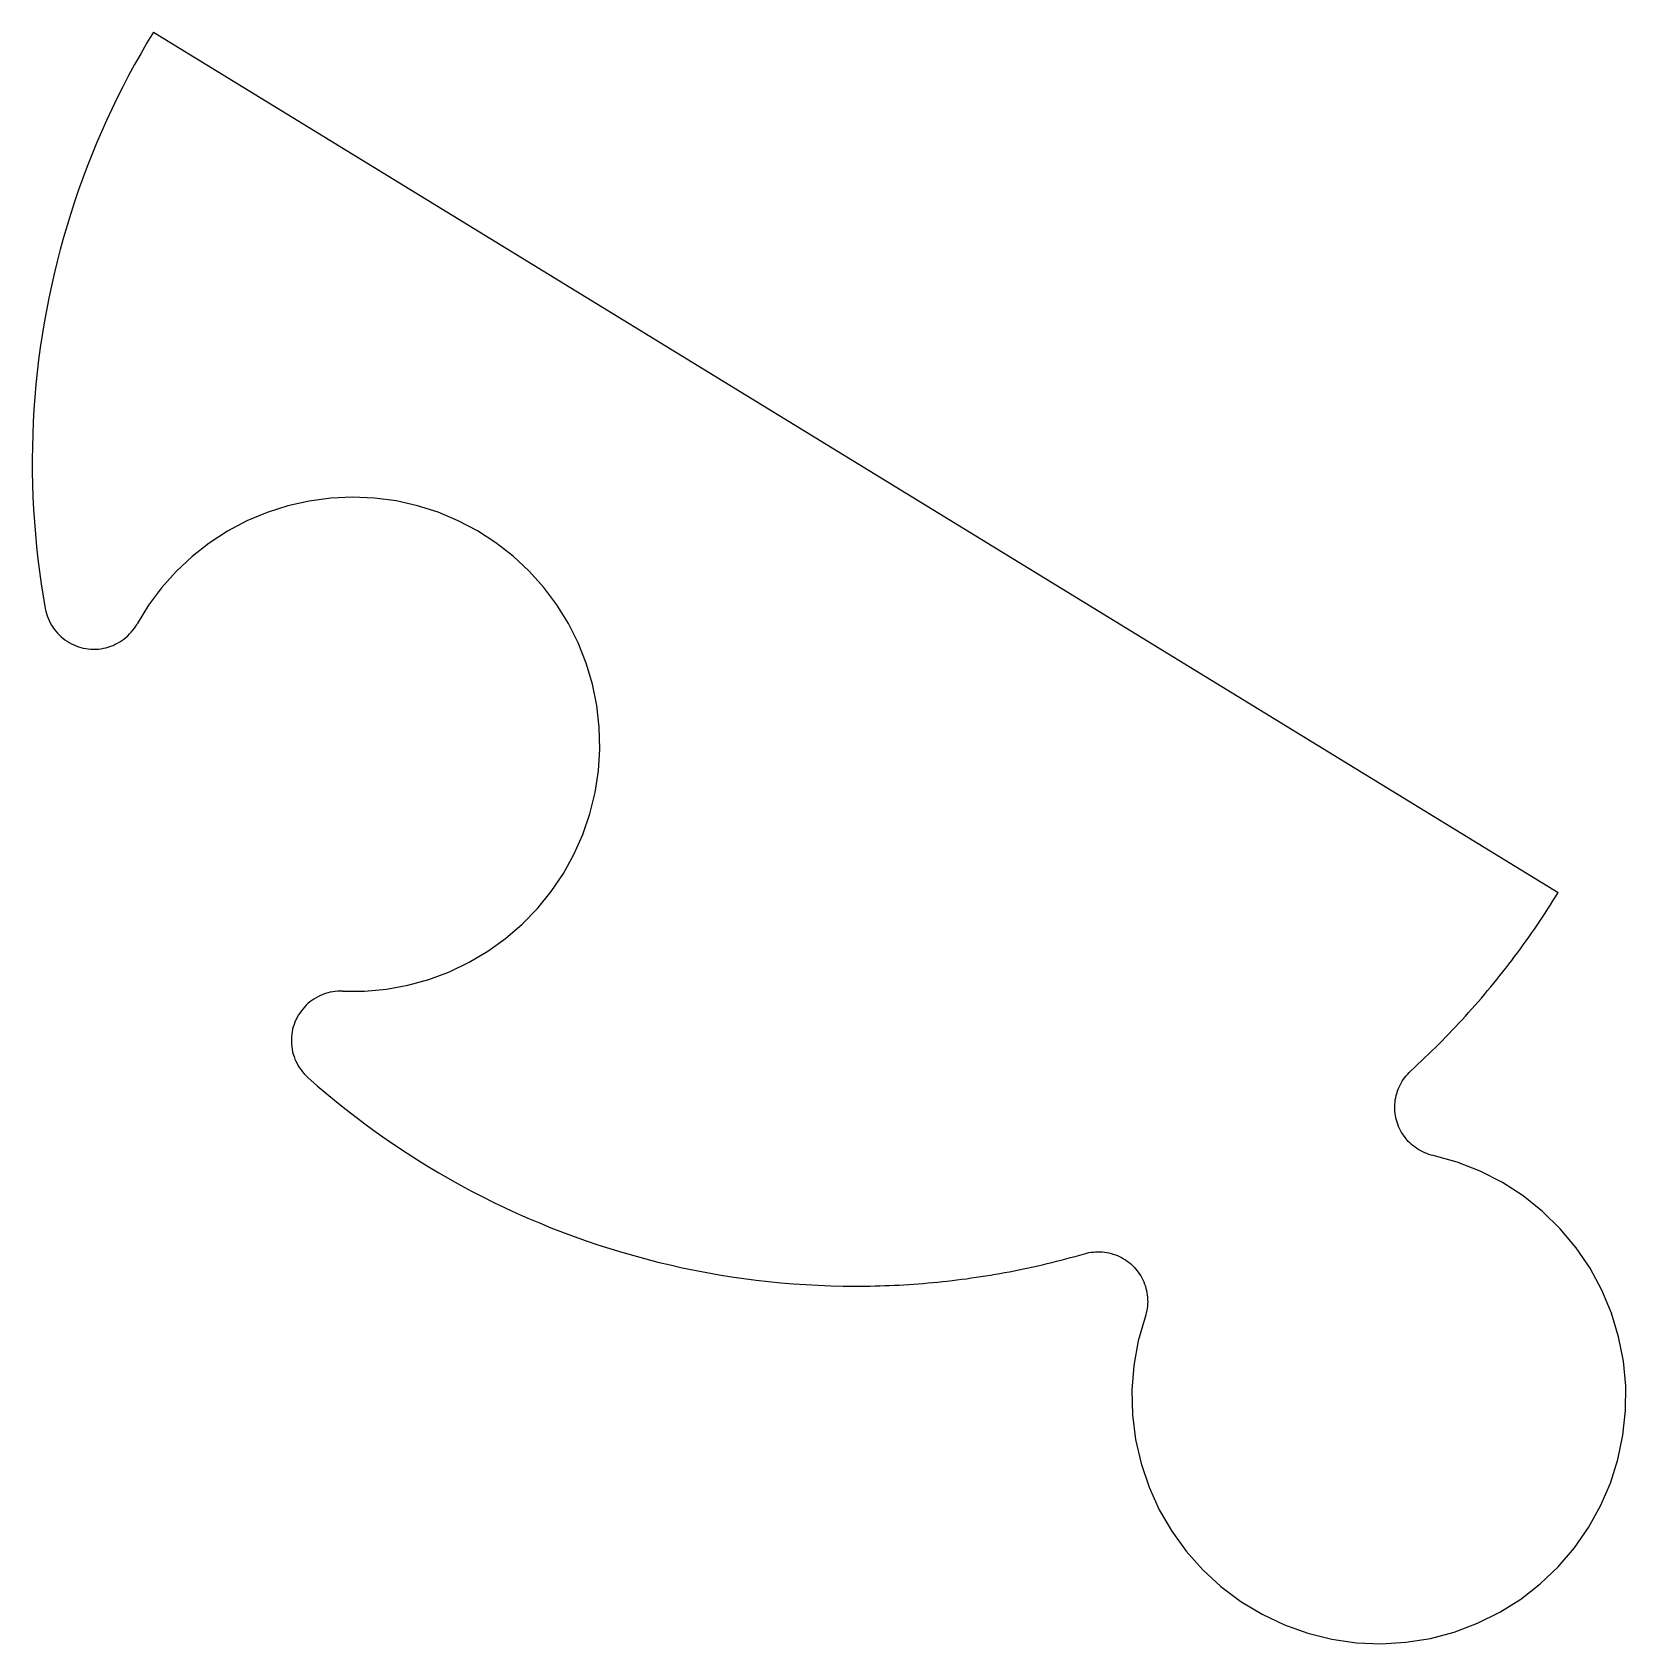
# Model space of a CAD drawing. Header units: metres. Extents: x 0.399 to 1.367, y 0.232 to 1.211.
import ezdxf

# ---------------------------------------------------------------- set-up
doc = ezdxf.new("R2010")
doc.units = ezdxf.units.M

msp = doc.modelspace()

# ---------------------------------------------------------------- linework, layer by layer
at = {"layer": 'Polygon'}
for p, q in [((0.46867, 1.20411), (0.46486, 1.19756)), ((0.47258, 1.21061), (0.46867, 1.20411)), ((0.47258, 1.21061), (1.32538, 0.68837)), ((0.46486, 1.19756), (0.46115, 1.19095)), ((0.45753, 1.18428), (0.45403, 1.17756)), ((0.46115, 1.19095), (0.45753, 1.18428)), ((0.45403, 1.17756), (0.45062, 1.17079)), ((0.45062, 1.17079), (0.44731, 1.16396)), ((0.44411, 1.15709), (0.44102, 1.15017)), ((0.44731, 1.16396), (0.44411, 1.15709)), ((0.44102, 1.15017), (0.43803, 1.1432)), ((0.43515, 1.13619), (0.43237, 1.12914)), ((0.43803, 1.1432), (0.43515, 1.13619)), ((0.43237, 1.12914), (0.4297, 1.12204)), ((0.4297, 1.12204), (0.42714, 1.11491)), ((0.42468, 1.10773), (0.42234, 1.10052)), ((0.42714, 1.11491), (0.42468, 1.10773)), ((0.42234, 1.10052), (0.4201, 1.09328)), ((0.41798, 1.086), (0.41596, 1.07869)), ((0.4201, 1.09328), (0.41798, 1.086)), ((0.41596, 1.07869), (0.41406, 1.07136)), ((0.41406, 1.07136), (0.41227, 1.06399)), ((0.41059, 1.0566), (0.40902, 1.04918)), ((0.41227, 1.06399), (0.41059, 1.0566)), ((0.40902, 1.04918), (0.40756, 1.04174)), ((0.40756, 1.04174), (0.40622, 1.03428)), ((0.40622, 1.03428), (0.40499, 1.0268)), ((0.40388, 1.0193), (0.40287, 1.01178)), ((0.40499, 1.0268), (0.40388, 1.0193)), ((0.40287, 1.01178), (0.40199, 1.00425)), ((0.40199, 1.00425), (0.40121, 0.99671)), ((0.40056, 0.98916), (0.40001, 0.9816)), ((0.40121, 0.99671), (0.40056, 0.98916)), ((0.40001, 0.9816), (0.39958, 0.97403)), ((0.39958, 0.97403), (0.39927, 0.96645)), ((0.39907, 0.95887), (0.39898, 0.95129)), ((0.39927, 0.96645), (0.39907, 0.95887)), ((0.39898, 0.95129), (0.39901, 0.94371)), ((0.39901, 0.94371), (0.39916, 0.93613)), ((0.39916, 0.93613), (0.39942, 0.92856)), ((0.39942, 0.92856), (0.39979, 0.92098)), ((0.39979, 0.92098), (0.40028, 0.91342)), ((0.55417, 0.92314), (0.54155, 0.91909)), ((0.56711, 0.92606), (0.55417, 0.92314)), ((0.58025, 0.92783), (0.56711, 0.92606)), ((0.59349, 0.92842), (0.58025, 0.92783)), ((0.60674, 0.92785), (0.59349, 0.92842)), ((0.61988, 0.92611), (0.60674, 0.92785)), ((0.63282, 0.92321), (0.61988, 0.92611)), ((0.64546, 0.91919), (0.63282, 0.92321)), ((0.40028, 0.91342), (0.40089, 0.90586)), ((0.52933, 0.91394), (0.51761, 0.90774)), ((0.54155, 0.91909), (0.52933, 0.91394)), ((0.65768, 0.91406), (0.64546, 0.91919)), ((0.66941, 0.90788), (0.65768, 0.91406)), ((0.40089, 0.90586), (0.40161, 0.89831)), ((0.50649, 0.90052), (0.49605, 0.89235)), ((0.51761, 0.90774), (0.50649, 0.90052)), ((0.68055, 0.90068), (0.66941, 0.90788)), ((0.691, 0.89253), (0.68055, 0.90068)), ((0.40161, 0.89831), (0.40244, 0.89078)), ((0.40244, 0.89078), (0.40339, 0.88326)), ((0.49605, 0.89235), (0.48637, 0.88328)), ((0.7007, 0.88348), (0.691, 0.89253)), ((0.40339, 0.88326), (0.40445, 0.87575)), ((0.48637, 0.88328), (0.47753, 0.8734)), ((0.70956, 0.87362), (0.7007, 0.88348)), ((0.40445, 0.87575), (0.40562, 0.86826)), ((0.47753, 0.8734), (0.4696, 0.86278)), ((0.71751, 0.86301), (0.70956, 0.87362)), ((0.40562, 0.86826), (0.40691, 0.86079)), ((0.4696, 0.86278), (0.46263, 0.8515)), ((0.7245, 0.85174), (0.71751, 0.86301)), ((0.40691, 0.86079), (0.40722, 0.85929)), ((0.40722, 0.85929), (0.40761, 0.8578)), ((0.40761, 0.8578), (0.40807, 0.85634)), ((0.40807, 0.85634), (0.40861, 0.8549)), ((0.40861, 0.8549), (0.40922, 0.85349)), ((0.40922, 0.85349), (0.4099, 0.85212)), ((0.4099, 0.85212), (0.41065, 0.85078)), ((0.46185, 0.85018), (0.46263, 0.8515)), ((0.73046, 0.8399), (0.7245, 0.85174)), ((0.41065, 0.85078), (0.41146, 0.84948)), ((0.41146, 0.84948), (0.41235, 0.84823)), ((0.41235, 0.84823), (0.41329, 0.84702)), ((0.41329, 0.84702), (0.4143, 0.84586)), ((0.4143, 0.84586), (0.41536, 0.84476)), ((0.41536, 0.84476), (0.41648, 0.84371)), ((0.41648, 0.84371), (0.41765, 0.84272)), ((0.41765, 0.84272), (0.41887, 0.84179)), ((0.41887, 0.84179), (0.42014, 0.84092)), ((0.45213, 0.84054), (0.45342, 0.84138)), ((0.45342, 0.84138), (0.45466, 0.84228)), ((0.45466, 0.84228), (0.45585, 0.84324)), ((0.45585, 0.84324), (0.457, 0.84427)), ((0.457, 0.84427), (0.45809, 0.84535)), ((0.45809, 0.84535), (0.45912, 0.84648)), ((0.45912, 0.84648), (0.46009, 0.84766)), ((0.46009, 0.84766), (0.46101, 0.8489)), ((0.46101, 0.8489), (0.46185, 0.85018)), ((0.42014, 0.84092), (0.42145, 0.84012)), ((0.42145, 0.84012), (0.42279, 0.83939)), ((0.42279, 0.83939), (0.42418, 0.83873)), ((0.42418, 0.83873), (0.42559, 0.83814)), ((0.42559, 0.83814), (0.42704, 0.83762)), ((0.42704, 0.83762), (0.4285, 0.83718)), ((0.4285, 0.83718), (0.42999, 0.83681)), ((0.42999, 0.83681), (0.4315, 0.83652)), ((0.4315, 0.83652), (0.43302, 0.83631)), ((0.43302, 0.83631), (0.43455, 0.83617)), ((0.43455, 0.83617), (0.43608, 0.83611)), ((0.43608, 0.83611), (0.43761, 0.83613)), ((0.43761, 0.83613), (0.43914, 0.83623)), ((0.43914, 0.83623), (0.44067, 0.83641)), ((0.44067, 0.83641), (0.44218, 0.83667)), ((0.44218, 0.83667), (0.44368, 0.837)), ((0.44368, 0.837), (0.44516, 0.83741)), ((0.44516, 0.83741), (0.44661, 0.83789)), ((0.44661, 0.83789), (0.44804, 0.83845)), ((0.44804, 0.83845), (0.44944, 0.83908)), ((0.44944, 0.83908), (0.4508, 0.83978)), ((0.4508, 0.83978), (0.45213, 0.84054)), ((0.73535, 0.82757), (0.73046, 0.8399)), ((0.73914, 0.81487), (0.73535, 0.82757)), ((0.74179, 0.80188), (0.73914, 0.81487)), ((0.74328, 0.7887), (0.74179, 0.80188)), ((0.7436, 0.77545), (0.74328, 0.7887)), ((0.74275, 0.76221), (0.7436, 0.77545)), ((0.74074, 0.74911), (0.74275, 0.76221)), ((0.73758, 0.73623), (0.74074, 0.74911)), ((0.73329, 0.72369), (0.73758, 0.73623)), ((0.72791, 0.71157), (0.73329, 0.72369)), ((0.72148, 0.69997), (0.72791, 0.71157)), ((0.71405, 0.68899), (0.72148, 0.69997)), ((0.70568, 0.6787), (0.71405, 0.68899)), ((1.32229, 0.68339), (1.32384, 0.68588)), ((1.32384, 0.68588), (1.32538, 0.68837)), ((0.69644, 0.6692), (0.70568, 0.6787)), ((1.31593, 0.67353), (1.31754, 0.67598)), ((1.31754, 0.67598), (1.31914, 0.67844)), ((1.31914, 0.67844), (1.32072, 0.68091)), ((1.32072, 0.68091), (1.32229, 0.68339)), ((0.68639, 0.66055), (0.69644, 0.6692)), ((1.30934, 0.66382), (1.31101, 0.66623)), ((1.31101, 0.66623), (1.31266, 0.66866)), ((1.31266, 0.66866), (1.3143, 0.67109)), ((1.3143, 0.67109), (1.31593, 0.67353)), ((0.67562, 0.65282), (0.68639, 0.66055)), ((1.30252, 0.65427), (1.30425, 0.65665)), ((1.30425, 0.65665), (1.30596, 0.65903)), ((1.30596, 0.65903), (1.30766, 0.66142)), ((1.30766, 0.66142), (1.30934, 0.66382)), ((0.65225, 0.64035), (0.66421, 0.64607)), ((0.66421, 0.64607), (0.67562, 0.65282)), ((1.29549, 0.64489), (1.29727, 0.64722)), ((1.29727, 0.64722), (1.29903, 0.64956)), ((1.29903, 0.64956), (1.30078, 0.65191)), ((1.30078, 0.65191), (1.30252, 0.65427)), ((0.63982, 0.63571), (0.65225, 0.64035)), ((1.28823, 0.63567), (1.29006, 0.63796)), ((1.29006, 0.63796), (1.29188, 0.64026)), ((1.29188, 0.64026), (1.29369, 0.64257)), ((1.29369, 0.64257), (1.29549, 0.64489)), ((0.57551, 0.62656), (0.5741, 0.62597)), ((0.57696, 0.62708), (0.57551, 0.62656)), ((0.57843, 0.62752), (0.57696, 0.62708)), ((0.57992, 0.62788), (0.57843, 0.62752)), ((0.58142, 0.62817), (0.57992, 0.62788)), ((0.58294, 0.62838), (0.58142, 0.62817)), ((0.58447, 0.62852), (0.58294, 0.62838)), ((0.586, 0.62857), (0.58447, 0.62852)), ((0.58754, 0.62855), (0.586, 0.62857)), ((0.58754, 0.62855), (0.6008, 0.6286)), ((0.6008, 0.6286), (0.614, 0.62981)), ((0.614, 0.62981), (0.62704, 0.63219)), ((0.62704, 0.63219), (0.63982, 0.63571)), ((1.27886, 0.62439), (1.28076, 0.62662)), ((1.28076, 0.62662), (1.28265, 0.62887)), ((1.28265, 0.62887), (1.28452, 0.63112)), ((1.28452, 0.63112), (1.28638, 0.63339)), ((1.28638, 0.63339), (1.28823, 0.63567)), ((0.56225, 0.61649), (0.56137, 0.61523)), ((0.5632, 0.61769), (0.56225, 0.61649)), ((0.56421, 0.61885), (0.5632, 0.61769)), ((0.56527, 0.61995), (0.56421, 0.61885)), ((0.56639, 0.621), (0.56527, 0.61995)), ((0.56756, 0.62199), (0.56639, 0.621)), ((0.56879, 0.62292), (0.56756, 0.62199)), ((0.57005, 0.62378), (0.56879, 0.62292)), ((0.57136, 0.62458), (0.57005, 0.62378)), ((0.57271, 0.62531), (0.57136, 0.62458)), ((0.5741, 0.62597), (0.57271, 0.62531)), ((1.27113, 0.61556), (1.27308, 0.61775)), ((1.27308, 0.61775), (1.27502, 0.61995)), ((1.27502, 0.61995), (1.27694, 0.62216)), ((1.27694, 0.62216), (1.27886, 0.62439)), ((0.5575, 0.60692), (0.55711, 0.60544)), ((0.55797, 0.60838), (0.5575, 0.60692)), ((0.5585, 0.60982), (0.55797, 0.60838)), ((0.55912, 0.61123), (0.5585, 0.60982)), ((0.5598, 0.6126), (0.55912, 0.61123)), ((0.56055, 0.61394), (0.5598, 0.6126)), ((0.56137, 0.61523), (0.56055, 0.61394)), ((1.26117, 0.60479), (1.26319, 0.60692)), ((1.26319, 0.60692), (1.26519, 0.60907)), ((1.26519, 0.60907), (1.26718, 0.61122)), ((1.26718, 0.61122), (1.26916, 0.61339)), ((1.26916, 0.61339), (1.27113, 0.61556)), ((0.55641, 0.60089), (0.55633, 0.59936)), ((0.55633, 0.59936), (0.55633, 0.59783)), ((0.55633, 0.59783), (0.5564, 0.5963)), ((0.55656, 0.60242), (0.55641, 0.60089)), ((0.5568, 0.60394), (0.55656, 0.60242)), ((0.55711, 0.60544), (0.5568, 0.60394)), ((1.25298, 0.59639), (1.25505, 0.59847)), ((1.25505, 0.59847), (1.2571, 0.60057)), ((1.2571, 0.60057), (1.25914, 0.60267)), ((1.25914, 0.60267), (1.26117, 0.60479)), ((0.5564, 0.5963), (0.55656, 0.59477)), ((0.55656, 0.59477), (0.55679, 0.59325)), ((0.55679, 0.59325), (0.5571, 0.59175)), ((0.5571, 0.59175), (0.55749, 0.59027)), ((0.55749, 0.59027), (0.55795, 0.58881)), ((0.55795, 0.58881), (0.55849, 0.58737)), ((0.55849, 0.58737), (0.5591, 0.58596)), ((1.24248, 0.58616), (1.2446, 0.58818)), ((1.2446, 0.58818), (1.24672, 0.59021)), ((1.24672, 0.59021), (1.24882, 0.59226)), ((1.24882, 0.59226), (1.25091, 0.59432)), ((1.25091, 0.59432), (1.25298, 0.59639)), ((0.5591, 0.58596), (0.55978, 0.58459)), ((0.55978, 0.58459), (0.56053, 0.58325)), ((0.56053, 0.58325), (0.56134, 0.58195)), ((0.56134, 0.58195), (0.56223, 0.5807)), ((0.56223, 0.5807), (0.56317, 0.57949)), ((0.56317, 0.57949), (0.56418, 0.57833)), ((0.56418, 0.57833), (0.56524, 0.57722)), ((0.56524, 0.57722), (0.56636, 0.57617)), ((1.23236, 0.57615), (1.23321, 0.57722)), ((1.23321, 0.57722), (1.2341, 0.57824)), ((1.2341, 0.57824), (1.23504, 0.57923)), ((1.23504, 0.57923), (1.23603, 0.58017)), ((1.23603, 0.58017), (1.23819, 0.58215)), ((1.23819, 0.58215), (1.24034, 0.58415)), ((1.24034, 0.58415), (1.24248, 0.58616)), ((0.56636, 0.57617), (0.57206, 0.57117)), ((0.57206, 0.57117), (0.57783, 0.56626)), ((1.22747, 0.56647), (1.22789, 0.56777)), ((1.22789, 0.56777), (1.22836, 0.56905)), ((1.22836, 0.56905), (1.22889, 0.57031)), ((1.22889, 0.57031), (1.22947, 0.57154)), ((1.22947, 0.57154), (1.23012, 0.57274)), ((1.23012, 0.57274), (1.23081, 0.57391)), ((1.23081, 0.57391), (1.23156, 0.57505)), ((1.23156, 0.57505), (1.23236, 0.57615)), ((0.57783, 0.56626), (0.58368, 0.56144)), ((0.58368, 0.56144), (0.5896, 0.5567)), ((1.22626, 0.55842), (1.22631, 0.55978)), ((1.22627, 0.55705), (1.22626, 0.55842)), ((1.22631, 0.55978), (1.22642, 0.56114)), ((1.22642, 0.56114), (1.22659, 0.56249)), ((1.22659, 0.56249), (1.22682, 0.56383)), ((1.22682, 0.56383), (1.22712, 0.56516)), ((1.22712, 0.56516), (1.22747, 0.56647)), ((0.5896, 0.5567), (0.59559, 0.55205)), ((0.59559, 0.55205), (0.60165, 0.5475)), ((1.22634, 0.55569), (1.22627, 0.55705)), ((1.22648, 0.55434), (1.22634, 0.55569)), ((1.22668, 0.55299), (1.22648, 0.55434)), ((1.22693, 0.55165), (1.22668, 0.55299)), ((1.22725, 0.55033), (1.22693, 0.55165)), ((1.22763, 0.54902), (1.22725, 0.55033)), ((1.22807, 0.54773), (1.22763, 0.54902)), ((0.60165, 0.5475), (0.60778, 0.54304)), ((0.60778, 0.54304), (0.61398, 0.53867)), ((0.61398, 0.53867), (0.62024, 0.5344)), ((1.22857, 0.54646), (1.22807, 0.54773)), ((1.22912, 0.54521), (1.22857, 0.54646)), ((1.22973, 0.544), (1.22912, 0.54521)), ((1.23039, 0.54281), (1.22973, 0.544)), ((1.23111, 0.54165), (1.23039, 0.54281)), ((1.23188, 0.54052), (1.23111, 0.54165)), ((1.2327, 0.53943), (1.23188, 0.54052)), ((1.23357, 0.53838), (1.2327, 0.53943)), ((1.23448, 0.53737), (1.23357, 0.53838)), ((0.62024, 0.5344), (0.62656, 0.53022)), ((0.62656, 0.53022), (0.63295, 0.52613)), ((1.23544, 0.53641), (1.23448, 0.53737)), ((1.23644, 0.53548), (1.23544, 0.53641)), ((1.23748, 0.53461), (1.23644, 0.53548)), ((1.23857, 0.53378), (1.23748, 0.53461)), ((1.23969, 0.533), (1.23857, 0.53378)), ((1.24084, 0.53227), (1.23969, 0.533)), ((1.24202, 0.5316), (1.24084, 0.53227)), ((1.24324, 0.53098), (1.24202, 0.5316)), ((1.24448, 0.53042), (1.24324, 0.53098)), ((1.24574, 0.52991), (1.24448, 0.53042)), ((1.24703, 0.52946), (1.24574, 0.52991)), ((1.24833, 0.52907), (1.24703, 0.52946)), ((1.24966, 0.52875), (1.24833, 0.52907)), ((1.26415, 0.5247), (1.24966, 0.52875)), ((0.63295, 0.52613), (0.6394, 0.52215)), ((0.6394, 0.52215), (0.64591, 0.51826)), ((1.27817, 0.51923), (1.26415, 0.5247)), ((1.29158, 0.51238), (1.27817, 0.51923)), ((0.64591, 0.51826), (0.65248, 0.51448)), ((0.65248, 0.51448), (0.6591, 0.51079)), ((0.6591, 0.51079), (0.66578, 0.5072)), ((1.30422, 0.50422), (1.29158, 0.51238)), ((0.66578, 0.5072), (0.67252, 0.50372)), ((0.67252, 0.50372), (0.6793, 0.50033)), ((0.6793, 0.50033), (0.68614, 0.49705)), ((1.31599, 0.49483), (1.30422, 0.50422)), ((0.68614, 0.49705), (0.69302, 0.49388)), ((0.69302, 0.49388), (0.69995, 0.49081)), ((0.69995, 0.49081), (0.70693, 0.48784)), ((1.32675, 0.48431), (1.31599, 0.49483)), ((0.70693, 0.48784), (0.71395, 0.48499)), ((0.71395, 0.48499), (0.72102, 0.48223)), ((0.72102, 0.48223), (0.72812, 0.47959)), ((0.72812, 0.47959), (0.73526, 0.47705)), ((1.33641, 0.47276), (1.32675, 0.48431)), ((0.73526, 0.47705), (0.74245, 0.47462)), ((0.74245, 0.47462), (0.74966, 0.47231)), ((0.74966, 0.47231), (0.75692, 0.4701)), ((0.75692, 0.4701), (0.7642, 0.468)), ((1.03792, 0.46918), (1.03923, 0.46953)), ((1.03923, 0.46953), (1.04057, 0.46982)), ((1.04057, 0.46982), (1.04191, 0.47005)), ((1.04191, 0.47005), (1.04326, 0.47021)), ((1.04326, 0.47021), (1.04462, 0.47032)), ((1.04462, 0.47032), (1.04598, 0.47036)), ((1.04598, 0.47036), (1.04734, 0.47034)), ((1.04734, 0.47034), (1.0487, 0.47026)), ((1.0487, 0.47026), (1.05006, 0.47012)), ((1.05006, 0.47012), (1.05141, 0.46992)), ((1.05141, 0.46992), (1.05274, 0.46965)), ((1.05274, 0.46965), (1.05407, 0.46933)), ((1.34486, 0.46031), (1.33641, 0.47276)), ((0.7642, 0.468), (0.77152, 0.46601)), ((0.77152, 0.46601), (0.77886, 0.46413)), ((0.77886, 0.46413), (0.78624, 0.46237)), ((0.78624, 0.46237), (0.79364, 0.46071)), ((0.79364, 0.46071), (0.80106, 0.45917)), ((0.99805, 0.4594), (1.00092, 0.45999)), ((1.00092, 0.45999), (1.00379, 0.4606)), ((1.00379, 0.4606), (1.00666, 0.46122)), ((1.00666, 0.46122), (1.00952, 0.46186)), ((1.00952, 0.46186), (1.01238, 0.46252)), ((1.01238, 0.46252), (1.01523, 0.46319)), ((1.01523, 0.46319), (1.01808, 0.46388)), ((1.01808, 0.46388), (1.02093, 0.46459)), ((1.02093, 0.46459), (1.02377, 0.46531)), ((1.02377, 0.46531), (1.02661, 0.46605)), ((1.02661, 0.46605), (1.02944, 0.46681)), ((1.02944, 0.46681), (1.03227, 0.46758)), ((1.03227, 0.46758), (1.0351, 0.46837)), ((1.0351, 0.46837), (1.03792, 0.46918)), ((1.05407, 0.46933), (1.05537, 0.46894)), ((1.05537, 0.46894), (1.05666, 0.4685)), ((1.05666, 0.4685), (1.05793, 0.468)), ((1.05793, 0.468), (1.05917, 0.46744)), ((1.05917, 0.46744), (1.06039, 0.46682)), ((1.06039, 0.46682), (1.06157, 0.46616)), ((1.06157, 0.46616), (1.06273, 0.46543)), ((1.06273, 0.46543), (1.06385, 0.46466)), ((1.06385, 0.46466), (1.06494, 0.46384)), ((1.06494, 0.46384), (1.06598, 0.46296)), ((1.06598, 0.46296), (1.06699, 0.46204)), ((1.06699, 0.46204), (1.06795, 0.46108)), ((1.06795, 0.46108), (1.06887, 0.46007)), ((1.06887, 0.46007), (1.06974, 0.45903)), ((1.35202, 0.44707), (1.34486, 0.46031)), ((0.80106, 0.45917), (0.8085, 0.45774)), ((0.8085, 0.45774), (0.81597, 0.45643)), ((0.81597, 0.45643), (0.82346, 0.45523)), ((0.82346, 0.45523), (0.83096, 0.45414)), ((0.83096, 0.45414), (0.83848, 0.45316)), ((0.83848, 0.45316), (0.84601, 0.4523)), ((0.84601, 0.4523), (0.85355, 0.45156)), ((0.85355, 0.45156), (0.86111, 0.45093)), ((0.86111, 0.45093), (0.86867, 0.45041)), ((0.86867, 0.45041), (0.87624, 0.45001)), ((0.87624, 0.45001), (0.88382, 0.44972)), ((0.91951, 0.44991), (0.92244, 0.45004)), ((0.92244, 0.45004), (0.92537, 0.45019)), ((0.92537, 0.45019), (0.92829, 0.45035)), ((0.92829, 0.45035), (0.93122, 0.45053)), ((0.93122, 0.45053), (0.93415, 0.45073)), ((0.93415, 0.45073), (0.93707, 0.45094)), ((0.93707, 0.45094), (0.94, 0.45118)), ((0.94, 0.45118), (0.94292, 0.45142)), ((0.94292, 0.45142), (0.94584, 0.45169)), ((0.94584, 0.45169), (0.94876, 0.45197)), ((0.94876, 0.45197), (0.95168, 0.45227)), ((0.95168, 0.45227), (0.95459, 0.45259)), ((0.95459, 0.45259), (0.95751, 0.45293)), ((0.95751, 0.45293), (0.96042, 0.45328)), ((0.96042, 0.45328), (0.96333, 0.45365)), ((0.96333, 0.45365), (0.96624, 0.45403)), ((0.96624, 0.45403), (0.96914, 0.45444)), ((0.96914, 0.45444), (0.97205, 0.45486)), ((0.97205, 0.45486), (0.97495, 0.45529)), ((0.97495, 0.45529), (0.97784, 0.45575)), ((0.97784, 0.45575), (0.98074, 0.45622)), ((0.98074, 0.45622), (0.98363, 0.45671)), ((0.98363, 0.45671), (0.98652, 0.45721)), ((0.98652, 0.45721), (0.98941, 0.45773)), ((0.98941, 0.45773), (0.99229, 0.45827)), ((0.99229, 0.45827), (0.99517, 0.45883)), ((0.99517, 0.45883), (0.99805, 0.4594)), ((1.06974, 0.45903), (1.07056, 0.45794)), ((1.07056, 0.45794), (1.07134, 0.45682)), ((1.07134, 0.45682), (1.07206, 0.45566)), ((1.07206, 0.45566), (1.07273, 0.45448)), ((1.07273, 0.45448), (1.07334, 0.45326)), ((1.07334, 0.45326), (1.0739, 0.45202)), ((1.0739, 0.45202), (1.0744, 0.45075)), ((1.0744, 0.45075), (1.07484, 0.44946)), ((0.88382, 0.44972), (0.8914, 0.44955)), ((0.8914, 0.44955), (0.89898, 0.44949)), ((0.89898, 0.44949), (0.90191, 0.4495)), ((0.90191, 0.4495), (0.90485, 0.44952)), ((0.90485, 0.44952), (0.90778, 0.44957)), ((0.90778, 0.44957), (0.91071, 0.44963)), ((0.91071, 0.44963), (0.91364, 0.4497)), ((0.91364, 0.4497), (0.91657, 0.4498)), ((0.91657, 0.4498), (0.91951, 0.44991)), ((1.07484, 0.44946), (1.07522, 0.44815)), ((1.07522, 0.44815), (1.07555, 0.44683)), ((1.07555, 0.44683), (1.07581, 0.44549)), ((1.07581, 0.44549), (1.07601, 0.44415)), ((1.07601, 0.44415), (1.07616, 0.44279)), ((1.07616, 0.44279), (1.07623, 0.44143)), ((1.07623, 0.44143), (1.07625, 0.44007)), ((1.35782, 0.43318), (1.35202, 0.44707)), ((1.07466, 0.43071), (1.07053, 0.41623)), ((1.07507, 0.432), (1.07466, 0.43071)), ((1.07542, 0.43332), (1.07507, 0.432)), ((1.07571, 0.43465), (1.07542, 0.43332)), ((1.07593, 0.436), (1.07571, 0.43465)), ((1.0761, 0.43735), (1.07593, 0.436)), ((1.07621, 0.43871), (1.0761, 0.43735)), ((1.07625, 0.44007), (1.07621, 0.43871)), ((1.3622, 0.41878), (1.35782, 0.43318)), ((1.07053, 0.41623), (1.06788, 0.40141)), ((1.36511, 0.40401), (1.3622, 0.41878)), ((1.06788, 0.40141), (1.06672, 0.38641)), ((1.36653, 0.38903), (1.36511, 0.40401)), ((1.06672, 0.38641), (1.06708, 0.37136)), ((1.36643, 0.37398), (1.36653, 0.38903)), ((1.36483, 0.35901), (1.36643, 0.37398)), ((1.06708, 0.37136), (1.06894, 0.35642)), ((1.06894, 0.35642), (1.07229, 0.34175)), ((1.36174, 0.34428), (1.36483, 0.35901)), ((1.35719, 0.32993), (1.36174, 0.34428)), ((1.07229, 0.34175), (1.07709, 0.32749)), ((1.07709, 0.32749), (1.0833, 0.31377)), ((1.35122, 0.31612), (1.35719, 0.32993)), ((1.0833, 0.31377), (1.09085, 0.30075)), ((1.3439, 0.30297), (1.35122, 0.31612)), ((1.09085, 0.30075), (1.09967, 0.28856)), ((1.3353, 0.29062), (1.3439, 0.30297)), ((1.09967, 0.28856), (1.10966, 0.2773)), ((1.3255, 0.27919), (1.3353, 0.29062)), ((1.10966, 0.2773), (1.12074, 0.26711)), ((1.31461, 0.2688), (1.3255, 0.27919)), ((1.12074, 0.26711), (1.13277, 0.25807)), ((1.30273, 0.25956), (1.31461, 0.2688)), ((1.13277, 0.25807), (1.14566, 0.25029)), ((1.28999, 0.25155), (1.30273, 0.25956)), ((1.14566, 0.25029), (1.15926, 0.24384)), ((1.26242, 0.23956), (1.2765, 0.24487)), ((1.2765, 0.24487), (1.28999, 0.25155)), ((1.15926, 0.24384), (1.17343, 0.23878)), ((1.17343, 0.23878), (1.18804, 0.23517)), ((1.18804, 0.23517), (1.20294, 0.23305)), ((1.23301, 0.23331), (1.24787, 0.2357)), ((1.24787, 0.2357), (1.26242, 0.23956)), ((1.20294, 0.23305), (1.21798, 0.23242)), ((1.21798, 0.23242), (1.23301, 0.23331))]:
    msp.add_line(p, q, dxfattribs=at)

doc.saveas('drawing.dxf')
